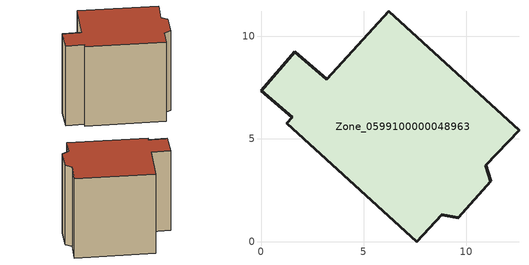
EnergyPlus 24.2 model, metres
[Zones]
Zone_0599100000048963
 floor ground (C_G): 6.21,11.21 12.55,5.42 10.95,3.71 11.19,2.94 9.59,1.17 8.79,1.32 7.58,0 1.26,5.77 1.52,6.05 0,7.35 1.63,9.25 3.2,7.9 z0
 wall outside (C_F): 3.2,7.9 1.63,9.25 0,7.35 1.52,6.05 1.26,5.77 7.58,0 8.79,1.32 9.59,1.17 11.19,2.94 10.95,3.71 12.55,5.42 6.21,11.21 3.2,7.9 z0:9.7
 roof outside (C_R): 12.55,5.42 6.21,11.21 3.2,7.9 1.63,9.25 0,7.35 1.52,6.05 1.26,5.77 7.58,0 8.79,1.32 9.59,1.17 11.19,2.94 10.95,3.71 z9.7
[BUILDING]
Pand.0599100000048963: North Axis=0; Terrain=City; Loads Convergence Tolerance Value=0.04; Temperature Convergence Tolerance Value=0.4; Solar Distribution=FullExterior; Maximum Number of Warmup Days=25; Minimum Number of Warmup Days=1
[Site:Location]
Rotterdam.The.Hague.AP_ZH_NLD Design_Conditions: Latitude=51.96; Longitude=4.45; Time Zone=1; Elevation=-4.5
[SITE:GROUNDTEMPERATURE:BUILDINGSURFACE]
18, 18, 18, 18, 18, 18, 18, 18, 18, 18, 18, 18
[MATERIAL] Thermal Absorptance=0.9; Solar Absorptance=0.7; Visible Absorptance=0.7
Name | Roughness | Thickness | Conductivity | Density | Specific Heat
G.TI.1946 | MediumSmooth | 0.15 | 1 | 540 | 1210
F.TI.1946 | Rough | 0.3 | 0.857143 | 1920 | 840
R.TI.1946 | MediumRough | 0.2 | 0.1 | 1500 | 1000
[CONSTRUCTION]
C_G: G.TI.1946
C_F: F.TI.1946
C_R: R.TI.1946
[ZONE]
Zone_0599100000048963: Type=1; Multiplier=1; Ceiling Height=Autocalculate; Volume=Autocalculate; Floor Area=autocalculate; Part of Total Floor Area=Yes
[ZONEINFILTRATION:DESIGNFLOWRATE]
Infil_Zone_0599100000048963: Zone or ZoneList or Space or SpaceList=Zone_0599100000048963; Schedule=AlwaysOn; Design Flow Rate Calculation Method=Flow/Area; Flow Rate per Floor Area=0.003; Constant Term Coefficient=1; Temperature Term Coefficient=0; Velocity Term Coefficient=0; Velocity Squared Term Coefficient=0
[HVACTEMPLATE:ZONE:IDEALLOADSAIRSYSTEM]
Zone_0599100000048963: Maximum Heating Supply Air Temperature=50; Minimum Cooling Supply Air Temperature=13; Maximum Heating Supply Air Humidity Ratio=0.0156; Minimum Cooling Supply Air Humidity Ratio=0.0077; Heating Limit=NoLimit; Cooling Limit=NoLimit; Dehumidification Control Type=ConstantSensibleHeatRatio; Cooling Sensible Heat Ratio=0.7; Dehumidification Setpoint=60; Humidification Control Type=None; Humidification Setpoint=30; Outdoor Air Method=None; Outdoor Air Flow Rate per Person=0.00944; Outdoor Air Flow Rate per Zone Floor Area=0; Outdoor Air Flow Rate per Zone=0; Demand Controlled Ventilation Type=None; Outdoor Air Economizer Type=NoEconomizer; Heat Recovery Type=None; Sensible Heat Recovery Effectiveness=0.7; Latent Heat Recovery Effectiveness=0.65
[ZONECONTROL:THERMOSTAT]
ThermostatControl_Zone_0599100000048963: Zone or ZoneList=Zone_0599100000048963; Control Type Schedule=DualSetpointControlType; Control 1=Thermostat_Zone_0599100000048963; Temperature Difference Between Cutout And Setpoint=0
[THERMOSTATSETPOINT:DUALSETPOINT]
Thermostat_Zone_0599100000048963: Heating Setpoint Temperature Schedule=HeatingSetpoint_Zone_0599100000048963; Cooling Setpoint Temperature Schedule=CoolingSetpoint_Zone_0599100000048963
[SCHEDULE:COMPACT]
HeatingSetpoint_Zone_0599100000048963: Through: 12/31, For: AllDays, Until: 24:00, 21
CoolingSetpoint_Zone_0599100000048963: Through: 12/31, For: AllDays, Until: 24:00, 24
DualSetpointControlType: Through: 12/31, For: AllDays, Until: 24:00, 4
AlwaysOn: Through: 12/31, For: AllDays, Until: 24:00, 1
